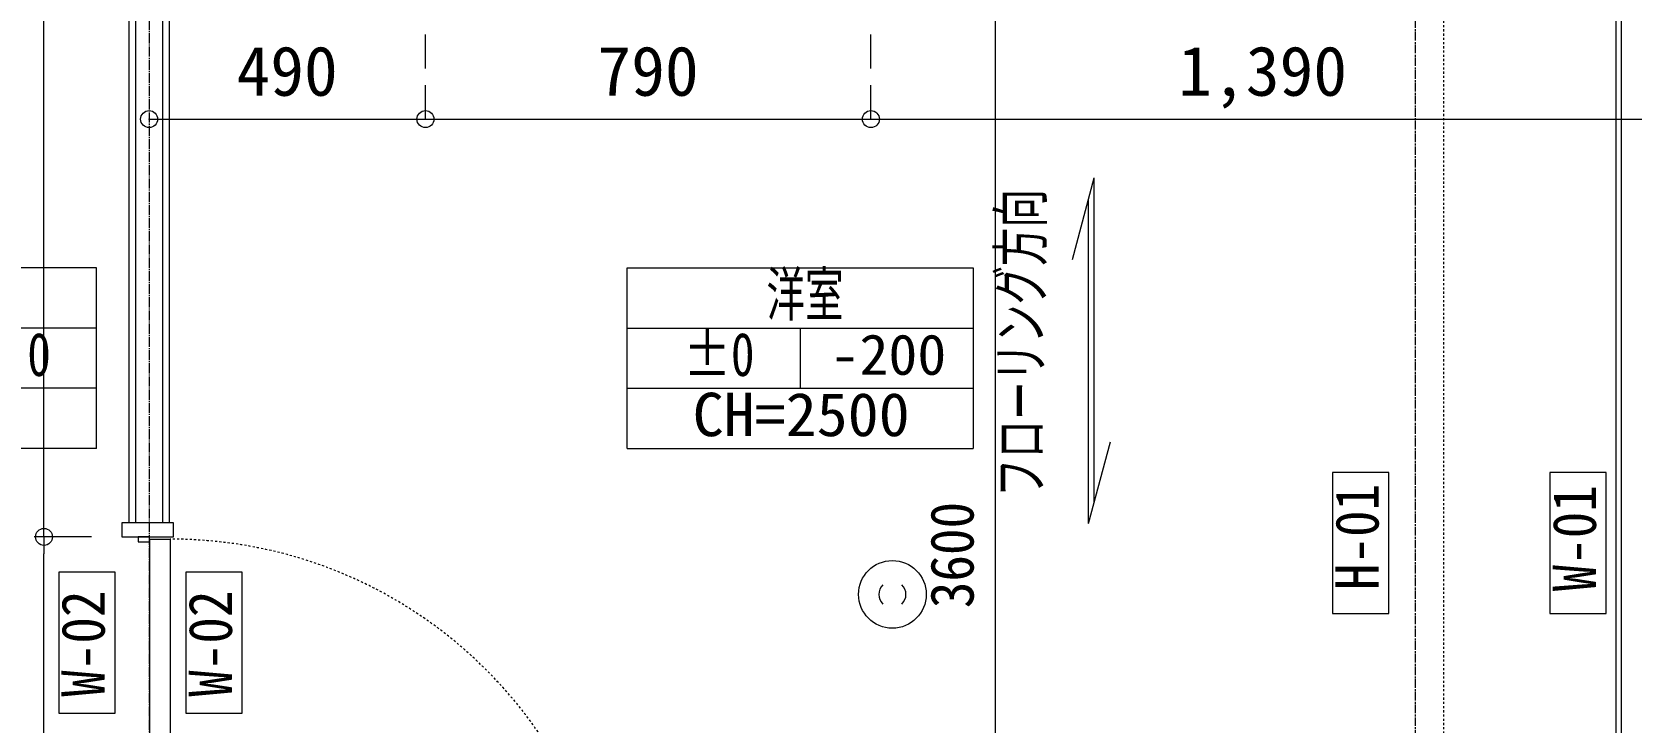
# Model space of a CAD drawing. Units: millimetres at full size, sheet at 1:30. Extents: x -17796 to 21385, y -23279 to 7734.
# Drawn here: x -12017 to -9182, y 989 to 2213 of the extents above; entities that cross this region are included whole.
import ezdxf
from ezdxf.enums import TextEntityAlignment as Align

# ---------------------------------------------------------------- set-up
doc = ezdxf.new("R2010")
doc.units = ezdxf.units.MM
doc.header["$LTSCALE"] = 30
doc.header["$PDMODE"] = 32
doc.header["$PDSIZE"] = 30
for name, pattern in [('DASHED2', [3, 2, -1]), ('USER11', [0.25, 0.125, -0.125]), ('USER4', [0.78, 0.6, -0.06, 0.06, -0.06]), ('USER8', [0.75, 0.5, -0.25])]:
    doc.linetypes.add(name, pattern=pattern)
for name, color, linetype, lineweight in [('0-1_(W)電灯', 253, 'Continuous', 18), ('0-C_0_4P', 4, 'Continuous', 18), ('1-C_鋼製建具', 253, 'USER8', 18), ('E-B_ﾊｯﾁﾝｸﾞ', 5, 'Continuous', 9), ('E-E_文字', 6, 'Continuous', 9)]:
    doc.layers.add(name, color=color, linetype=linetype, lineweight=lineweight)
doc.styles.add('ＭＳ ゴシック', font='')
doc.styles.get('ＭＳ ゴシック').set_extended_font_data('MS Gothic')

msp = doc.modelspace()

# ---------------------------------------------------------------- linework, layer by layer
at = {"layer": '0-1_(W)電灯', "color": 3, "linetype": 'USER11'}
for p, q in [((-9564.72, 3297.42), (-9564.72, -4087.58)), ((-9514.72, 3297.42), (-9514.72, -4087.58))]:
    msp.add_line(p, q, dxfattribs=at)
at = {"layer": '0-1_(W)電灯', "color": 6}
for p, q in [((-10309.38, 3052.42), (-10309.38, -487.58)), ((-11996.1, 1347.42), (-11996.1, 2674.92)), ((-11911.9, 1317.42), (-12013.6, 1317.42)), ((-11911.9, 1317.42), (-12013.6, 1317.42)), ((-11996.1, 547.42), (-11996.1, 1287.42))]:
    msp.add_line(p, q, dxfattribs=at)
at = {"layer": '0-1_(W)電灯', "color": 4}
msp.add_line((-11845.72, 2728.42), (-11845.72, 1342.42), dxfattribs=at)
at = {"layer": '0-1_(W)電灯', "color": 94}
for p, q in [((-10172.52, 1809.42), (-10133.7, 1954.31)), ((-10133.7, 1378.3), (-10133.7, 1954.31)), ((-10143.7, 1340.98), (-10143.7, 1916.99)), ((-10143.7, 1340.98), (-10104.88, 1485.86))]:
    msp.add_line(p, q, dxfattribs=at)
at = {"layer": '0-1_(W)電灯', "color": 7}
for p, q in [((-11902.89, 1794.43), (-12516.22, 1794.43)), ((-11902.89, 1474.43), (-11902.89, 1794.43)), ((-10961.85, 1794.43), (-10348.52, 1794.43)), ((-10961.85, 1474.43), (-10961.85, 1794.43)), ((-10348.52, 1794.43), (-10348.52, 1474.43)), ((-11902.89, 1687.76), (-12516.22, 1687.76)), ((-10961.85, 1687.76), (-10348.52, 1687.76)), ((-10655.18, 1687.76), (-10655.18, 1581.1)), ((-11902.89, 1581.1), (-12516.22, 1581.1)), ((-10961.85, 1581.1), (-10348.52, 1581.1)), ((-11902.89, 1474.43), (-12516.22, 1474.43)), ((-10961.85, 1474.43), (-10348.52, 1474.43)), ((-11996.1, 1317.42), (-11996.1, 1347.42)), ((-11996.1, 1317.42), (-11996.1, 1287.42))]:
    msp.add_line(p, q, dxfattribs=at)
at = {"layer": '0-1_(W)電灯', "color": 54, "linetype": 'USER4'}
msp.add_lwpolyline([(-11809.72, 4129.15), (-11809.72, -1667.58), (-9139.72, -1667.58)], dxfattribs=at)
at = {"layer": '0-1_(W)電灯', "color": 30}
for points in [[(-11386.22, 3381.92), (-11386.22, 2681.42), (-11786.22, 2681.42), (-11786.22, 1342.42)], [(-11833.22, 1342.42), (-11833.22, 2728.42), (-11433.22, 2728.42), (-11433.22, 3334.92)]]:
    msp.add_lwpolyline(points, dxfattribs=at)
at = {"layer": '0-1_(W)電灯', "color": 4}
msp.add_lwpolyline([(-11773.72, 1342.42), (-11773.72, 2668.92), (-11373.72, 2668.92), (-11373.72, 3297.42), (-11134.72, 3297.42)], dxfattribs=at)
at = {"layer": '0-1_(W)電灯', "color": 2}
for points in [[(-9611.18, 1181.47), (-9611.18, 1431.47), (-9711.18, 1431.47), (-9711.18, 1181.47)], [(-9225.74, 1181.47), (-9225.74, 1431.47), (-9325.74, 1431.47), (-9325.74, 1181.47)], [(-11870.06, 1004.84), (-11870.06, 1254.84), (-11970.06, 1254.84), (-11970.06, 1004.84)], [(-11644.48, 1004.84), (-11644.48, 1254.84), (-11744.48, 1254.84), (-11744.48, 1004.84)]]:
    msp.add_lwpolyline(points, close=True, dxfattribs=at)
at = {"layer": '0-1_(W)電灯', "color": 6}
for points in [[(-11858.22, 1342.42), (-11858.22, 1317.42), (-11766.22, 1317.42), (-11766.22, 1342.42)], [(-11829.22, 1317.42), (-11829.22, 1308.42), (-11809.22, 1308.42), (-11809.22, 1317.42)], [(-11808.22, 520.42), (-11808.22, 1313.42), (-11772.22, 1313.42), (-11772.22, 520.42)]]:
    msp.add_lwpolyline(points, close=True, dxfattribs=at)
at = {"layer": '0-1_(W)電灯', "color": 7}
msp.add_circle((-11996.1, 1317.42), 15, dxfattribs=at)
msp.add_circle((-11996.1, 1317.42), 15, dxfattribs=at)
at = {"layer": '0-1_(W)電灯', "color": 6, "linetype": 'USER11'}
msp.add_arc((-11772.22, 520.42), 793, 0, 90, dxfattribs=at)
at = {"layer": '0-C_0_4P'}
for p, q in [((-9208.72, 3432.42), (-9208.72, -4117.58)), ((-9199.22, 3432.42), (-9199.22, -4117.58))]:
    msp.add_line(p, q, dxfattribs=at)
at = {"layer": '1-C_鋼製建具'}
msp.add_line((-9564.72, 3382.42), (-9564.72, -4117.58), dxfattribs=at)
at = {"layer": 'E-B_ﾊｯﾁﾝｸﾞ', "linetype": 'DASHED2'}
for p, q in [((-11319.72, 2058.22), (-11319.72, 3298.06)), ((-10529.73, 2058.22), (-10529.73, 3298.06))]:
    msp.add_line(p, q, dxfattribs=at)
at = {"layer": 'E-B_ﾊｯﾁﾝｸﾞ'}
for p, q in [((-11809.72, 2058.22), (-11319.72, 2058.22)), ((-11319.72, 2058.22), (-10529.73, 2058.22)), ((-10529.73, 2058.22), (-9139.72, 2058.22))]:
    msp.add_line(p, q, dxfattribs=at)
for p in [(-11809.72, 2058.22), (-11319.72, 2058.22), (-10529.73, 2058.22)]:
    msp.add_point(p, dxfattribs=at)
at = {"layer": 'E-E_文字'}
msp.add_circle((-10491.68, 1215.45), 60, dxfattribs=at)
for centre, start, end in [((-10491.63, 1215.45), 134.60827, 225.39173), ((-10491.72, 1215.45), 314.60827, 45.39173)]:
    msp.add_arc(centre, 24.05, start, end, dxfattribs=at)

# ---------------------------------------------------------------- texts
at = {"layer": '0-1_(W)電灯', "color": 94, "style": 'ＭＳ ゴシック', "width": 0.65}
msp.add_text('フローリング方向', height=76.97, rotation=90, dxfattribs=at).set_placement((-10203.05, 1388.18), align=Align.BOTTOM_LEFT)
at = {"layer": '0-1_(W)電灯', "color": 7, "style": 'ＭＳ ゴシック'}
for s, height, width, p in [('洋室', 76.97, 0.65, (-10714.92, 1686.29)), ('±0', 76.97, 0.8, (-12109.56, 1579.63)), ('±0', 76.97, 0.8, (-10861.85, 1579.63)), ('-200', 71.84, 1.05, (-10601.4, 1583.28)), ('CH=2500', 76.97, 1.05, (-10845.85, 1472.96))]:
    msp.add_text(s, height=height, dxfattribs=dict(at, width=width)).set_placement(p, align=Align.BOTTOM_LEFT)
at = {"layer": '0-1_(W)電灯', "color": 2, "style": 'ＭＳ ゴシック', "width": 0.9}
for s, p in [('H-01', (-9606.38, 1223.05)), ('W-01', (-9220.94, 1220.76)), ('W-02', (-11865.26, 1033.84)), ('W-02', (-11639.68, 1033.84))]:
    msp.add_text(s, height=76.97, rotation=90, dxfattribs=at).set_placement(p, align=Align.BOTTOM_LEFT)
at = {"layer": '0-1_(W)電灯', "color": 9, "style": 'ＭＳ ゴシック', "width": 0.9}
msp.add_text('3600', height=76.97, rotation=90, dxfattribs=at).set_placement((-10324.58, 1190.99), align=Align.BOTTOM_LEFT)
at = {"layer": 'E-B_ﾊｯﾁﾝｸﾞ', "style": 'ＭＳ ゴシック'}
for s, p in [('490', (-11654.72, 2073.22)), ('790', (-11014.73, 2073.22)), ('1,390', (-9984.73, 2073.22))]:
    msp.add_text(s, height=87.98, dxfattribs=at).set_placement(p, align=Align.BOTTOM_LEFT)

doc.saveas('drawing.dxf')
